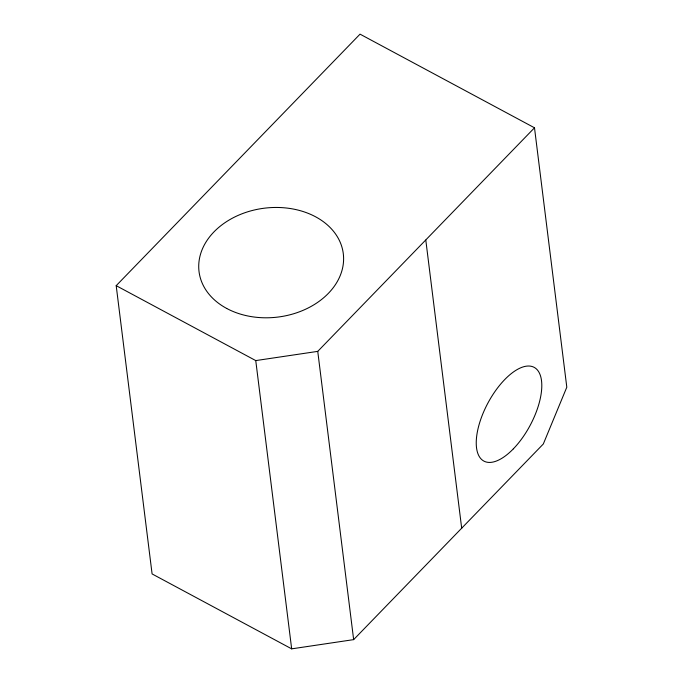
<?xml version="1.0" encoding="UTF-8"?>
<svg xmlns="http://www.w3.org/2000/svg" width="683" height="683" viewBox="0 0 683 683"><rect width="100%" height="100%" fill="white"/><g stroke="black" fill="none" stroke-linecap="round" stroke-linejoin="round"><path stroke-width="1.02" d="M116.195 285.673L255.758 360.59L317.749 351.369L534.499 127.798L360.035 34.15L116.195 285.673L152.096 573.933L291.667 648.85L353.649 639.63L543.309 444.001L566.805 387.201L534.499 127.798M425.799 240.066L461.699 528.318M317.749 351.369L353.649 639.63M255.758 360.59L291.667 648.85M513.334 448.868A53.189 23.888 -61.8 0 0 535.028 367.881A53.189 23.888 -61.8 0 0 478.715 425.97A53.189 23.888 -61.8 0 0 513.334 448.868M226.722 308.46A72.688 54.862 -7.1 0 0 342.934 266.31A72.688 54.862 -7.1 0 0 243.814 213.113A72.688 54.862 -7.1 0 0 226.722 308.46"/></g></svg>
